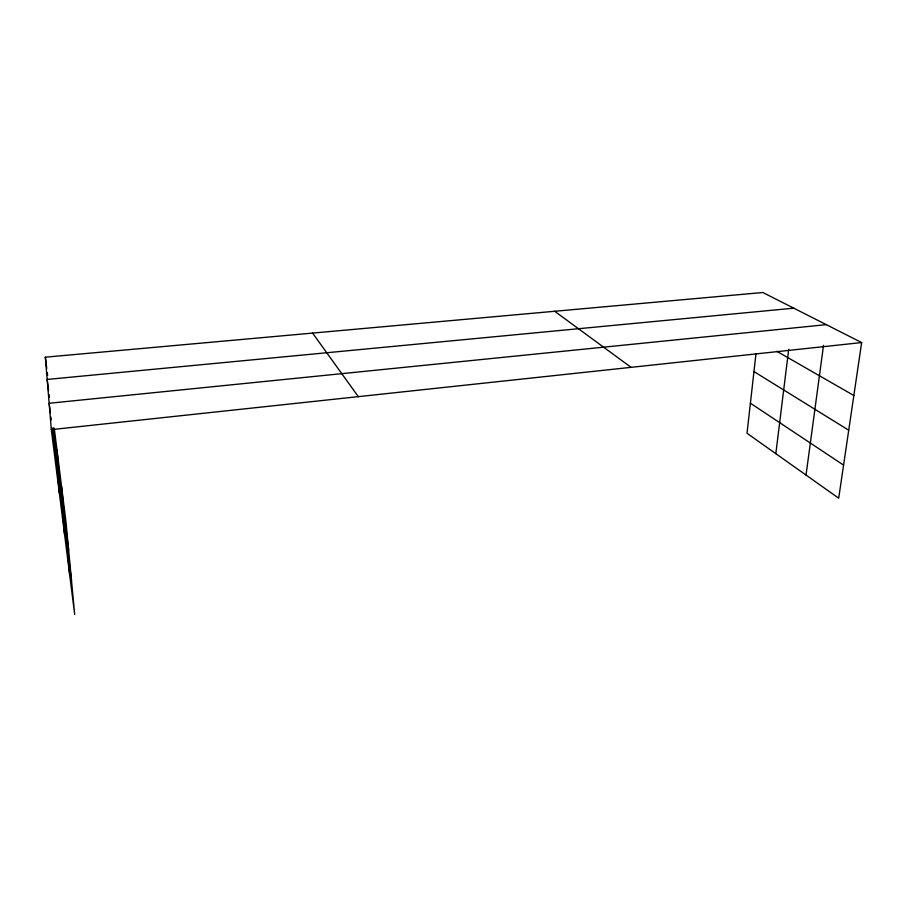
<?xml version="1.0" encoding="UTF-8"?>
<svg xmlns="http://www.w3.org/2000/svg" width="907" height="907" viewBox="0 0 907 907"><rect width="100%" height="100%" fill="white"/><g stroke="black" fill="none" stroke-linecap="round" stroke-linejoin="round"><path stroke-width="1.36" d="M755.962 353.843L747.017 433.274L838.703 498.204L861.65 342.563L762.866 292.507L45.35 357.177L51.325 429.635L74.691 614.493L65.962 521.65L54.25 428.195M775.825 453.681L788.705 349.308M806.028 475.064L823.522 345.363M51.325 429.635L861.65 342.563M826.311 324.649L49.148 403.264L50.361 412.934M793.784 308.176L47.187 379.432L48.581 390.554M776.823 351.304L853.838 395.509M753.966 371.575L848.725 430.213M750.406 403.207L843.578 465.121M554.687 311.271L631.057 367.335M312.598 333.084L358.31 396.654M50.883 417.073L51.234 419.839M52.277 428.127L71.528 580.888M45.35 357.177L46.756 368.389M47.277 372.596L47.629 375.396M49.103 394.715L49.454 397.504M53.298 428.081L68.66 550.345M61.597 486.776L69.771 575.571M56.971 449.929L64.544 534.291M53.683 428.263L59.329 493.034"/></g></svg>
